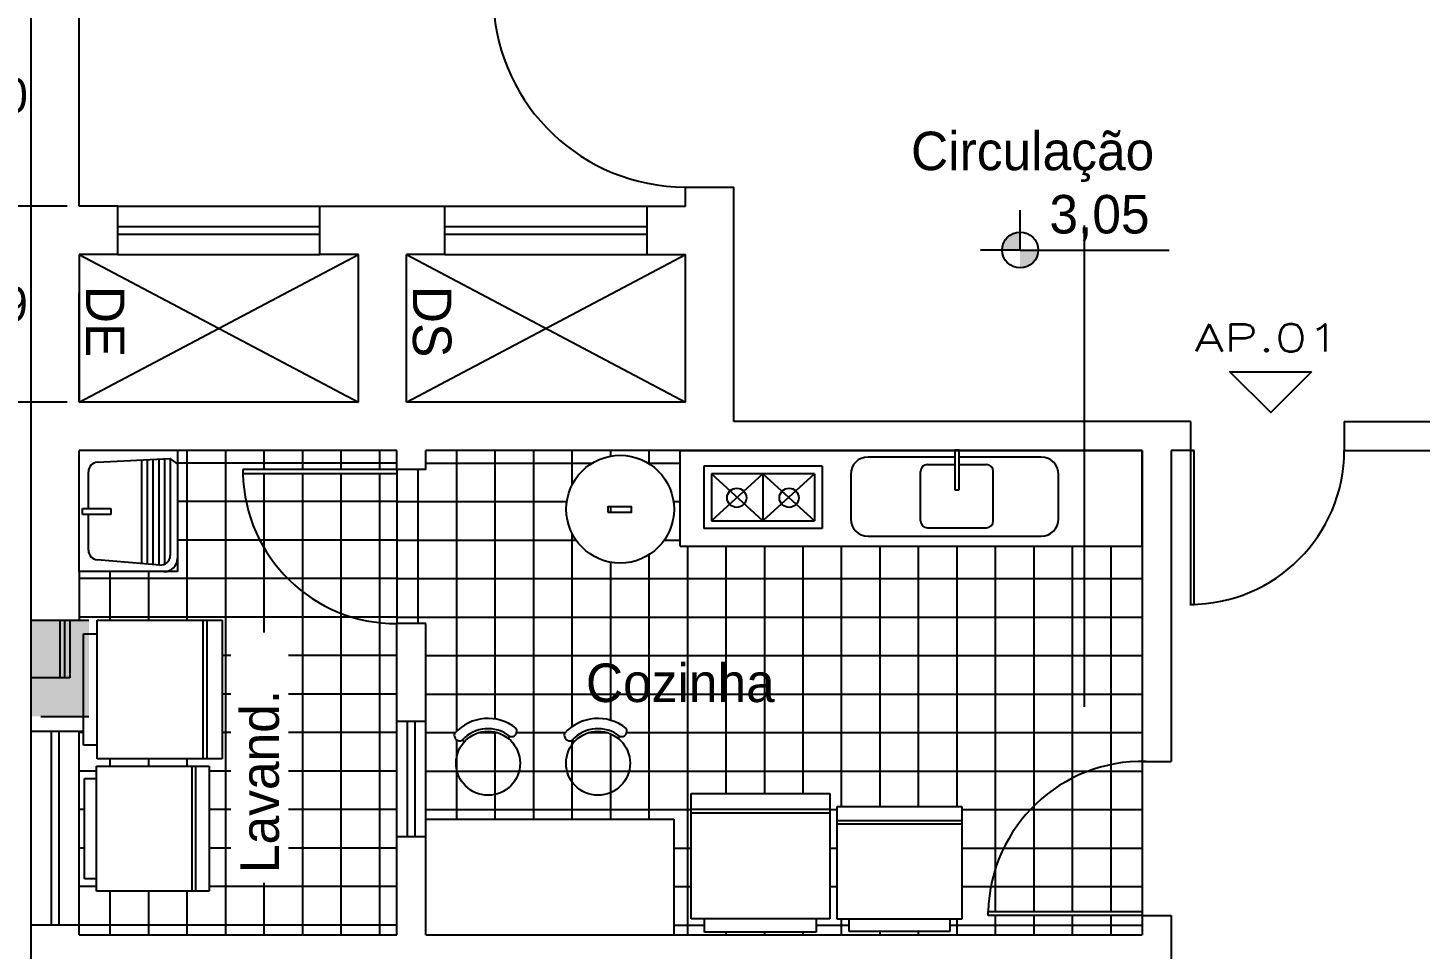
# Model space of a CAD drawing. Header units: millimetres. Extents: x 935 to 1399, y 512 to 900.
# Drawn here: x 1146.1 to 1153.33, y 845.16 to 849.95 of the extents above; entities that cross this region are included whole.
import ezdxf

# ---------------------------------------------------------------- set-up
doc = ezdxf.new("R2010")
doc.units = ezdxf.units.MM
doc.linetypes.add('ACAD_ISO02W100', pattern=[15, 12, -3])
for name, color, linetype in [('COTAS', 6, 'Continuous'), ('MOBILIARIO', 4, 'Continuous'), ('MOBÍLIA', 1, 'Continuous'), ('PENA-01', 1, 'Continuous'), ('projeçao', 7, 'ACAD_ISO02W100'), ('UNIDADE', 3, 'Continuous')]:
    doc.layers.add(name, color=color, linetype=linetype)
doc.styles.add('REGUA80', font='simplex.shx', dxfattribs={"width": 1.4, "height": 20})
doc.dimstyles.get("Standard").update_dxf_attribs({"dimtxt": 0.18, "dimasz": 0.18, "dimexe": 0.18, "dimexo": 0.0625, "dimgap": 0.09, "dimtad": 0, "dimtih": 1, "dimtoh": 1, "dimdec": 4, "dimzin": 0, "dimdsep": 46, "dimtxsty": 'Standard', "dimcen": 0.09, "dimadec": 0, "dimazin": 0, "dimtfac": 1, "dimtdec": 4, "dimtofl": 0, "dimtmove": 0, "dimatfit": 3, "dimfxl": 0, "dimtolj": 1, "dimtzin": 0, "dimarcsym": 0})

# ---------------------------------------------------------------- blocks, each defined once
blk = doc.blocks.new('*D83')
at = {"color": 0, "lineweight": -2, "transparency": 16777216}
for p, q in [((1146.0539, 850.1719), (1145.551, 850.1719)), ((1145.731, 849.9919), (1145.731, 849.7769)), ((1145.731, 849.2019), (1145.731, 849.4169)), ((1146.3039, 849.0219), (1145.551, 849.0219))]:
    blk.add_line(p, q, dxfattribs=at)
at = {"color": 0, "transparency": 16777216}
for points in [[(1145.701, 849.9919), (1145.761, 849.9919), (1145.731, 850.1719)], [(1145.701, 849.2019), (1145.761, 849.2019), (1145.731, 849.0219)]]:
    blk.add_solid(points, dxfattribs=at)
at = {"layer": 'Defpoints', "color": 0, "transparency": 16777216}
for p in [(1146.1164, 850.1719), (1145.731, 849.0219), (1146.3664, 849.0219)]:
    blk.add_point(p, dxfattribs=at)
at = {"color": 0, "transparency": 16777216, "insert": (1145.731, 849.5969), "char_height": 0.18, "attachment_point": 5}
blk.add_mtext('\\A1;1.1500', dxfattribs=at)
blk = doc.blocks.new('*D84')
at = {"color": 0, "lineweight": -2, "transparency": 16777216}
for p, q in [((1146.3039, 849.0219), (1145.551, 849.0219)), ((1145.731, 848.8419), (1145.731, 848.6929)), ((1145.731, 848.184), (1145.731, 848.3329)), ((1146.3039, 848.004), (1145.551, 848.004))]:
    blk.add_line(p, q, dxfattribs=at)
at = {"color": 0, "transparency": 16777216}
for points in [[(1145.701, 848.8419), (1145.761, 848.8419), (1145.731, 849.0219)], [(1145.701, 848.184), (1145.761, 848.184), (1145.731, 848.004)]]:
    blk.add_solid(points, dxfattribs=at)
at = {"layer": 'Defpoints', "color": 0, "transparency": 16777216}
for p in [(1146.3664, 849.0219), (1145.731, 848.004), (1146.3664, 848.004)]:
    blk.add_point(p, dxfattribs=at)
at = {"color": 0, "transparency": 16777216, "insert": (1145.731, 848.5129), "char_height": 0.18, "attachment_point": 5}
blk.add_mtext('\\A1;1.0179', dxfattribs=at)

msp = doc.modelspace()

# ---------------------------------------------------------------- hatches: boundary and pattern name
h = msp.add_hatch(color=7)
h.paths.add_polyline_path([(1151.25488, 848.888, 0.4142136), (1151.16156, 848.79468), (1151.25488, 848.79468)])
h.paths.add_polyline_path([(1151.25488, 848.79468), (1151.25488, 848.70136, 0.4142136), (1151.3482, 848.79468)])
h = msp.add_hatch()
h.set_pattern_fill('ANSI37', color=254, scale=1.6, angle=45, style=0)
h.set_pattern_definition([(90, (1644.52725, 526.6878), (-0.2, 3e-17), []), (180, (1644.52725, 526.6878), (-3e-17, -0.2), [])])
h.paths.add_polyline_path([(1149.48909, 847.2557), (1149.48909, 847.75398), (1148.16641, 847.75398), (1148.16641, 847.65398), (1148.01641, 847.65398), (1148.01641, 846.85398), (1148.16641, 846.85398), (1148.16641, 845.83793), (1149.4557, 845.83793), (1149.4557, 845.23793), (1151.88909, 845.23793), (1151.88909, 845.33793), (1151.08909, 845.33793), (1151.08909, 845.35793, -0.4069116), (1151.88909, 846.13818), (1151.88909, 847.2557)])
h.paths.add_polyline_path([(1150.95212, 845.90319), (1150.95212, 845.31819), (1150.88912, 845.31819), (1150.88912, 845.25519), (1150.36712, 845.25519), (1150.36712, 845.31819), (1150.30412, 845.31819), (1150.30412, 845.90319)], flags=16)
h.paths.add_polyline_path([(1150.26529, 845.97076), (1150.26529, 845.32076), (1150.19529, 845.32076), (1150.19529, 845.25076), (1149.61529, 845.25076), (1149.61529, 845.32076), (1149.54529, 845.32076), (1149.54529, 845.97076)], flags=16)
h.paths.add_polyline_path([(1148.89664, 847.44835, -1), (1149.45664, 847.44835, -1)], flags=16)
h.paths.add_polyline_path([(1148.88771, 846.28355, 0.6762738), (1148.92729, 846.24799), (1148.93723, 846.23916, -0.4012436), (1149.1663, 846.2578), (1149.17468, 846.26813, 0.6762518), (1149.20821, 846.30943, 0.4008725)], flags=16)
h.paths.add_polyline_path([(1149.23603, 847.43365), (1149.11307, 847.43365), (1149.11307, 847.46096), (1149.23603, 847.46096)], flags=0)
h.paths.add_polyline_path([(1148.3164, 846.28355, 0.6762738), (1148.35597, 846.24799), (1148.36592, 846.23916, -0.4012436), (1148.59498, 846.2578), (1148.60337, 846.26813, 0.6762518), (1148.6369, 846.30943, 0.4008725)], flags=16)
h.paths.add_polyline_path([(1151.08909, 845.35793), (1151.88909, 845.35793), (1151.88909, 846.13818, 0.4069116)], flags=16)
h.paths.add_polyline_path([(1148.94857, 846.69652), (1150.24857, 846.69652), (1150.24857, 846.39652), (1148.94857, 846.39652)], flags=24)
msp.add_hatch(color=256).paths.add_polyline_path([(1146.11641, 846.87187), (1146.11641, 846.37187), (1146.41641, 846.37187), (1146.41641, 846.87187)])

# ---------------------------------------------------------------- linework, layer by layer
at = {"color": 6}
for p, q in [((1146.11641, 848.52187), (1146.11641, 862.87187)), ((1146.11641, 848.52187), (1146.11641, 857.87187)), ((1146.36641, 849.02187), (1146.36641, 850.17187)), ((1149.51346, 849.12176), (1149.76641, 849.12176)), ((1149.51641, 849.02187), (1149.51641, 849.12187)), ((1149.76641, 849.02187), (1149.76641, 849.12187)), ((1146.56641, 849.02187), (1146.36641, 849.02187)), ((1146.56641, 848.77187), (1146.56641, 849.02187)), ((1147.61641, 849.02187), (1148.26641, 849.02187)), ((1147.61641, 848.77187), (1147.61641, 849.02187)), ((1148.26641, 848.77187), (1148.26641, 849.02187)), ((1149.31641, 848.77187), (1149.31641, 849.02187)), ((1149.31641, 849.02187), (1149.51641, 849.02187)), ((1149.76641, 847.90398), (1149.76641, 849.02187)), ((1151.58786, 848.92187), (1151.58786, 846.42187)), ((1146.36641, 848.77187), (1146.36641, 848.00398)), ((1146.56641, 848.77187), (1146.36641, 848.77187)), ((1146.56641, 848.77187), (1146.36641, 848.77187)), ((1147.81641, 848.77187), (1147.61641, 848.77187)), ((1147.81641, 848.17187), (1147.81641, 848.77187)), ((1147.81641, 848.02187), (1147.81641, 848.77187)), ((1147.81641, 848.02187), (1147.81641, 848.77187)), ((1147.81641, 848.00398), (1147.81641, 848.77187)), ((1148.06641, 848.00398), (1148.06641, 848.77187)), ((1148.26641, 848.77187), (1148.06641, 848.77187)), ((1149.31641, 848.77187), (1149.51641, 848.77187)), ((1149.51641, 848.00398), (1149.51641, 848.77187)), ((1146.36641, 848.00398), (1146.36641, 848.57187)), ((1146.11641, 838.67187), (1146.11641, 848.52187)), ((1146.36641, 848.00398), (1146.36641, 848.52187)), ((1146.36641, 848.00398), (1146.36641, 848.27187)), ((1147.81641, 848.00398), (1146.36641, 848.00398)), ((1147.81641, 848.00398), (1146.36641, 848.00398)), ((1147.81641, 848.00398), (1147.81641, 848.05398)), ((1149.51641, 848.00398), (1148.06641, 848.00398)), ((1149.51641, 848.00398), (1148.06641, 848.00398)), ((1152.13909, 847.90398), (1149.76641, 847.90398)), ((1152.13909, 847.90398), (1152.13909, 846.95398)), ((1152.93909, 847.90398), (1153.74141, 847.90398)), ((1152.93909, 847.90398), (1152.93909, 847.75398)), ((1148.01641, 847.75398), (1146.36641, 847.75398)), ((1148.01641, 847.65398), (1148.01641, 847.75398)), ((1151.88909, 847.75398), (1148.16641, 847.75398)), ((1148.16641, 847.65398), (1148.16641, 847.75398)), ((1151.88909, 847.75398), (1151.51543, 847.75398)), ((1151.88909, 847.75398), (1151.88909, 846.13793)), ((1152.13909, 847.75398), (1152.03909, 847.75398)), ((1152.03909, 847.75398), (1152.03909, 846.13793)), ((1152.15909, 847.75398), (1152.13909, 847.75398)), ((1152.13909, 847.75398), (1152.15909, 847.75398)), ((1152.93909, 847.75398), (1153.74141, 847.75398)), ((1148.16641, 847.65398), (1148.01641, 847.65398)), ((1146.36641, 847.12398), (1146.36641, 846.87187)), ((1148.01641, 845.23793), (1148.01641, 846.85398)), ((1148.16641, 846.85398), (1148.01641, 846.85398)), ((1148.16641, 845.23793), (1148.16641, 846.85398)), ((1148.16641, 846.34598), (1148.01641, 846.34598)), ((1146.11641, 846.29587), (1146.38891, 846.29587)), ((1146.36641, 845.23793), (1146.36641, 846.29587)), ((1151.88909, 846.13793), (1152.03909, 846.13793)), ((1148.16641, 845.74598), (1148.01641, 845.74598)), ((1151.88909, 845.35793), (1151.88909, 845.23793)), ((1151.88909, 845.33793), (1152.03909, 845.33793)), ((1152.03909, 845.33793), (1152.03909, 845.08793)), ((1146.36641, 845.28793), (1146.11641, 845.28793)), ((1146.36641, 845.23793), (1148.01641, 845.23793)), ((1148.16641, 845.23793), (1151.88909, 845.23793)), ((1151.51543, 845.23793), (1151.88909, 845.23793))]:
    msp.add_line(p, q, dxfattribs=at)
at = {"color": 1}
for p, q in [((1146.56641, 849.02187), (1147.61641, 849.02187)), ((1148.26641, 849.02187), (1149.31641, 849.02187)), ((1146.36641, 848.00398), (1147.81641, 848.77187)), ((1146.36641, 848.77187), (1147.81641, 848.00398)), ((1146.56641, 848.77187), (1147.61641, 848.77187)), ((1148.06641, 848.00398), (1149.51641, 848.77187)), ((1148.06641, 848.77187), (1149.51641, 848.00398)), ((1148.26641, 848.77187), (1149.31641, 848.77187)), ((1146.87641, 847.75398), (1146.36641, 847.75398)), ((1149.48909, 847.75398), (1151.88909, 847.75398)), ((1151.88909, 847.2557), (1151.88909, 847.75398)), ((1152.13909, 847.75398), (1152.13909, 846.95398)), ((1152.15909, 846.95398), (1152.15909, 847.75398)), ((1148.01641, 847.65398), (1147.21641, 847.65398)), ((1147.21641, 847.65398), (1147.21641, 847.65398)), ((1147.21641, 847.65398), (1147.21641, 847.63398)), ((1147.21641, 847.63398), (1148.01641, 847.63398)), ((1148.01641, 847.65398), (1148.01641, 847.63398)), ((1152.13909, 846.95398), (1152.15909, 846.95398)), ((1148.16641, 845.83793), (1149.4557, 845.83793)), ((1149.4557, 845.83793), (1149.4557, 845.23793)), ((1151.08909, 845.33793), (1151.08909, 845.35793)), ((1151.08909, 845.35793), (1151.88909, 845.35793)), ((1151.88909, 845.33793), (1151.08909, 845.33793)), ((1151.88909, 845.35793), (1151.88909, 845.33793))]:
    msp.add_line(p, q, dxfattribs=at)
at = {"color": 7}
for q in [(1151.25488, 849.00107), (1151.04849, 848.79468), (1151.56446, 848.79468)]:
    msp.add_line((1151.25488, 848.79468), q, dxfattribs=at)
at = {"color": 3}
for p, q in [((1146.56641, 848.91687), (1147.61641, 848.91687)), ((1146.56641, 848.87687), (1147.61641, 848.87687)), ((1148.26641, 848.91687), (1149.31641, 848.91687)), ((1148.26641, 848.87687), (1149.31641, 848.87687)), ((1148.07141, 845.74598), (1148.07141, 846.34598)), ((1148.11141, 845.74598), (1148.11141, 846.34598)), ((1146.22141, 845.28793), (1146.22141, 846.29587)), ((1146.26141, 845.28793), (1146.26141, 846.29587)), ((1146.38891, 846.2878), (1146.36641, 846.2878))]:
    msp.add_line(p, q, dxfattribs=at)
at = {"color": 254}
for p, q in [((1146.92725, 846.87175), (1146.92725, 847.75398)), ((1147.12725, 845.23793), (1147.12725, 847.75398)), ((1147.32725, 847.65398), (1147.32725, 847.75398)), ((1147.52725, 847.65398), (1147.52725, 847.75398)), ((1147.72725, 847.65398), (1147.72725, 847.75398)), ((1147.92725, 847.65398), (1147.92725, 847.75398)), ((1148.01641, 847.6878), (1146.87641, 847.6878)), ((1147.32725, 846.80807), (1147.32725, 847.63398)), ((1147.52725, 845.23793), (1147.52725, 847.63398)), ((1147.72725, 845.23793), (1147.72725, 847.63398)), ((1147.92725, 845.23793), (1147.92725, 847.63398)), ((1148.01641, 847.65398), (1148.01641, 846.85398)), ((1148.01641, 847.4878), (1146.87641, 847.4878)), ((1148.01641, 847.2878), (1146.87641, 847.2878)), ((1146.52725, 846.87175), (1146.52725, 847.12398)), ((1146.72725, 846.87175), (1146.72725, 847.12398)), ((1148.01641, 847.0878), (1146.36641, 847.0878)), ((1148.01641, 846.8878), (1146.36641, 846.8878)), ((1147.15365, 846.6878), (1147.10891, 846.6878)), ((1148.01641, 846.6878), (1147.45365, 846.6878)), ((1147.15365, 846.4878), (1147.10891, 846.4878)), ((1148.01641, 846.4878), (1147.45365, 846.4878)), ((1147.15365, 846.2878), (1147.10891, 846.2878)), ((1148.01641, 846.2878), (1147.45365, 846.2878)), ((1146.52725, 846.11291), (1146.52725, 846.15175)), ((1146.72725, 846.11291), (1146.72725, 846.15175)), ((1146.92725, 846.11291), (1146.92725, 846.15175)), ((1151.88909, 846.13793), (1151.88909, 845.33793)), ((1146.45634, 846.0878), (1146.36641, 846.0878)), ((1147.15365, 846.0878), (1147.04134, 846.0878)), ((1148.01641, 846.0878), (1147.45365, 846.0878)), ((1146.39334, 845.8878), (1146.36641, 845.8878)), ((1147.15365, 845.8878), (1147.04134, 845.8878)), ((1148.01641, 845.8878), (1147.45365, 845.8878)), ((1146.39334, 845.6878), (1146.36641, 845.6878)), ((1147.15365, 845.6878), (1147.04134, 845.6878)), ((1148.01641, 845.6878), (1147.45365, 845.6878)), ((1146.45634, 845.4878), (1146.36641, 845.4878)), ((1146.52725, 845.23793), (1146.52725, 845.46491)), ((1146.72725, 845.23793), (1146.72725, 845.46491)), ((1146.92725, 845.23793), (1146.92725, 845.46491)), ((1148.01641, 845.4878), (1147.04134, 845.4878)), ((1147.32725, 845.23793), (1147.32725, 845.50807)), ((1148.01641, 845.2878), (1146.36641, 845.2878))]:
    msp.add_line(p, q, dxfattribs=at)
for p, q in [((1146.11641, 846.57187), (1146.11641, 846.87187)), ((1146.11641, 846.87187), (1146.31641, 846.87187)), ((1146.11641, 846.37187), (1146.11641, 846.87187)), ((1146.11641, 846.87187), (1146.41641, 846.87187)), ((1146.16641, 846.87187), (1146.41641, 846.87187)), ((1146.26641, 846.57187), (1146.26641, 846.87187)), ((1146.29141, 846.57187), (1146.29141, 846.87187)), ((1146.31641, 846.87187), (1146.31641, 846.57187)), ((1146.31641, 846.57187), (1146.11641, 846.57187)), ((1146.16641, 846.37187), (1146.41641, 846.37187))]:
    msp.add_line(p, q)
at = {"color": 1}
msp.add_lwpolyline([(1149.11307, 847.43365), (1149.23603, 847.43365), (1149.23603, 847.46096), (1149.11307, 847.46096)], close=True, dxfattribs=at)
msp.add_lwpolyline([(1146.82372, 847.12398), (1146.36641, 847.12398)], dxfattribs=at)
msp.add_lwpolyline([(1146.82372, 847.12398), (1146.36641, 847.12398)], dxfattribs=at)
at = {"color": 7}
msp.add_circle((1151.25488, 848.79468), 0.09332, dxfattribs=at)
at = {"color": 1}
msp.add_circle((1149.17664, 847.44835), 0.28, dxfattribs=at)
for centre, radius, start, end in [((1149.51652, 850.12187), 1.00011, 182.865677, 269.824609), ((1152.13687, 847.7562), 0.80222, 270, 359.841519), ((1148.01423, 847.65204), 0.79807, 181.436013, 270.15672), ((1151.88909, 845.33793), 0.80025, 88.567904, 178.567904)]:
    msp.add_arc(centre, radius, start, end, dxfattribs=at)
at = {"layer": 'COTAS', "color": 7}
msp.add_line((1151.56446, 848.79468), (1152.02916, 848.79468), dxfattribs=at)
at = {"layer": 'MOBILIARIO', "color": 7}
for p, q in [((1146.45891, 846.15175), (1146.45891, 846.87175)), ((1146.45891, 846.87175), (1147.10891, 846.87175)), ((1147.00891, 846.87175), (1147.00891, 846.15175)), ((1147.02891, 846.87175), (1147.02891, 846.15175)), ((1147.10891, 846.87175), (1147.10891, 846.15175)), ((1146.38891, 846.22175), (1146.38891, 846.80175)), ((1146.38891, 846.80175), (1146.45891, 846.80175)), ((1146.45891, 846.22175), (1146.38891, 846.22175)), ((1146.45634, 845.46491), (1146.45634, 846.11291)), ((1146.45634, 846.11291), (1147.04134, 846.11291)), ((1147.10891, 846.15175), (1146.45891, 846.15175)), ((1146.95134, 846.11291), (1146.95134, 845.46491)), ((1146.96934, 846.11291), (1146.96934, 845.46491)), ((1147.04134, 846.11291), (1147.04134, 845.46491)), ((1146.39334, 845.52791), (1146.39334, 846.04991)), ((1146.39334, 846.04991), (1146.45634, 846.04991)), ((1149.54529, 845.97076), (1150.26529, 845.97076)), ((1149.54529, 845.32076), (1149.54529, 845.97076)), ((1150.26529, 845.97076), (1150.26529, 845.32076)), ((1149.54529, 845.89076), (1150.26529, 845.89076)), ((1150.30412, 845.90319), (1150.95212, 845.90319)), ((1150.30412, 845.31819), (1150.30412, 845.90319)), ((1150.95212, 845.90319), (1150.95212, 845.31819)), ((1149.54529, 845.87076), (1150.26529, 845.87076)), ((1150.30412, 845.83119), (1150.95212, 845.83119)), ((1150.30412, 845.81319), (1150.95212, 845.81319)), ((1146.45634, 845.52791), (1146.39334, 845.52791)), ((1147.04134, 845.46491), (1146.45634, 845.46491)), ((1150.26529, 845.32076), (1149.54529, 845.32076)), ((1149.61529, 845.25076), (1149.61529, 845.32076)), ((1150.19529, 845.32076), (1150.19529, 845.25076)), ((1150.95212, 845.31819), (1150.30412, 845.31819)), ((1150.36712, 845.25519), (1150.36712, 845.31819)), ((1150.88912, 845.31819), (1150.88912, 845.25519)), ((1150.19529, 845.25076), (1149.61529, 845.25076)), ((1150.88912, 845.25519), (1150.36712, 845.25519))]:
    msp.add_line(p, q, dxfattribs=at)
at = {"layer": 'MOBÍLIA'}
for p, q in [((1146.36641, 847.12398), (1146.36641, 847.75398)), ((1146.36641, 847.12398), (1146.36641, 847.75398)), ((1146.68919, 847.70404), (1146.68919, 847.16627)), ((1146.68919, 847.70404), (1146.68919, 847.16627)), ((1146.71919, 847.70557), (1146.71919, 847.16381)), ((1146.71919, 847.70557), (1146.71919, 847.16381)), ((1146.74919, 847.7071), (1146.74919, 847.16135)), ((1146.74919, 847.7071), (1146.74919, 847.16135)), ((1146.77919, 847.70863), (1146.77919, 847.1589)), ((1146.77919, 847.70863), (1146.77919, 847.1589)), ((1146.80919, 847.71016), (1146.80919, 847.16242)), ((1146.80919, 847.71016), (1146.80919, 847.16242)), ((1146.83919, 847.71169), (1146.83919, 847.20824)), ((1146.83919, 847.71169), (1146.83919, 847.20824)), ((1146.87641, 847.75398), (1146.87641, 847.12398)), ((1146.87641, 847.75398), (1146.87641, 847.12398)), ((1150.91464, 847.7194), (1150.46432, 847.7194)), ((1150.91464, 847.75511), (1150.91464, 847.54981)), ((1150.93778, 847.75511), (1150.91464, 847.75511)), ((1150.93778, 847.54981), (1150.93778, 847.75511)), ((1151.36453, 847.7194), (1150.93778, 847.7194)), ((1146.4136, 847.45194), (1146.4136, 847.64248)), ((1146.4136, 847.45194), (1146.4136, 847.64248)), ((1150.22564, 847.67242), (1149.61092, 847.67242)), ((1149.61092, 847.67242), (1149.61092, 847.34848)), ((1149.91828, 847.38848), (1149.65092, 847.63242)), ((1149.91828, 847.63242), (1149.65092, 847.38848)), ((1150.18564, 847.63242), (1149.65092, 847.63242)), ((1149.65092, 847.63242), (1149.65092, 847.38848)), ((1149.91828, 847.63242), (1149.91828, 847.38848)), ((1150.18564, 847.63242), (1149.91828, 847.38848)), ((1149.91828, 847.63242), (1150.18564, 847.38848)), ((1150.18564, 847.63242), (1150.18564, 847.38848)), ((1150.22564, 847.67242), (1150.22564, 847.34848)), ((1150.37432, 847.6294), (1150.37432, 847.3978)), ((1150.73722, 847.38744), (1150.73722, 847.64388)), ((1150.77322, 847.67988), (1150.91464, 847.67988)), ((1150.93778, 847.67988), (1151.07922, 847.67988)), ((1151.11522, 847.38744), (1151.11522, 847.64388)), ((1151.45453, 847.3978), (1151.45453, 847.6294)), ((1150.91464, 847.54981), (1150.93778, 847.54981)), ((1146.38332, 847.42107), (1146.38332, 847.45194)), ((1146.38332, 847.45194), (1146.53099, 847.45194)), ((1146.38332, 847.42107), (1146.38332, 847.45194)), ((1146.38332, 847.45194), (1146.53099, 847.45194)), ((1146.53099, 847.42107), (1146.38332, 847.42107)), ((1146.53099, 847.42107), (1146.38332, 847.42107)), ((1146.4136, 847.23548), (1146.4136, 847.42107)), ((1146.4136, 847.23548), (1146.4136, 847.42107)), ((1146.53099, 847.45194), (1146.53099, 847.42107)), ((1146.53099, 847.45194), (1146.53099, 847.42107)), ((1149.91828, 847.41009), (1149.91828, 847.38848)), ((1150.22564, 847.34848), (1149.61092, 847.34848)), ((1149.65092, 847.38848), (1150.18564, 847.38848)), ((1150.77322, 847.35144), (1151.07922, 847.35144)), ((1150.46432, 847.3078), (1151.36453, 847.3078)), ((1146.87641, 847.12398), (1146.36641, 847.12398)), ((1146.87641, 847.12398), (1146.36641, 847.12398)), ((1146.78511, 847.15841), (1146.45952, 847.18564)), ((1146.78511, 847.15841), (1146.45952, 847.18564)), ((1148.60337, 846.26813), (1148.59498, 846.2578)), ((1149.17468, 846.26813), (1149.1663, 846.2578)), ((1148.35597, 846.24799), (1148.36592, 846.23916)), ((1148.92729, 846.24799), (1148.93723, 846.23916))]:
    msp.add_line(p, q, dxfattribs=at)
for centre, radius in [((1149.78235, 847.50774), 0.05), ((1150.05422, 847.50774), 0.05), ((1148.4902, 846.12873), 0.16625), ((1149.06151, 846.12873), 0.16625)]:
    msp.add_circle(centre, radius, dxfattribs=at)
for centre, radius, start, end in [((1150.46432, 847.6294), 0.09, 90, 180), ((1151.36453, 847.6294), 0.09, 360, 90), ((1146.4636, 847.64248), 0.05, 94.683954, 180), ((1146.4636, 847.64248), 0.05, 94.683954, 180), ((1150.77322, 847.64388), 0.036, 90, 180), ((1151.07922, 847.64388), 0.036, 360, 90), ((1150.46432, 847.3978), 0.09, 180, 270), ((1150.77322, 847.38744), 0.036, 180, 270), ((1151.07922, 847.38744), 0.036, 270, 360), ((1151.36453, 847.3978), 0.09, 270, 360), ((1146.4636, 847.23548), 0.05, 180, 265.316046), ((1146.4636, 847.23548), 0.05, 180, 265.316046), ((1146.78919, 847.20824), 0.05, 265.316046, 0), ((1146.78919, 847.20824), 0.05, 265.316046, 0), ((1146.80641, 847.19398), 0.07, 270, 0), ((1146.80641, 847.19398), 0.07, 270, 0), ((1148.4902, 846.12873), 0.23275, 50.928616, 138.379849), ((1149.06151, 846.12873), 0.23275, 50.928616, 138.379849), ((1148.34332, 846.27371), 0.02866, 159.923841, 296.198225), ((1148.4902, 846.12873), 0.17955, 50.928616, 138.379849), ((1148.61185, 846.29551), 0.02866, 252.791425, 29.065808), ((1148.91463, 846.27371), 0.02866, 159.923841, 296.198225), ((1149.06151, 846.12873), 0.17955, 50.928616, 138.379849), ((1149.18316, 846.29551), 0.02866, 252.791425, 29.065808)]:
    msp.add_arc(centre, radius, start, end, dxfattribs=at)
at = {"layer": 'PENA-01', "linetype": 'Continuous'}
msp.add_line((1149.48909, 847.2557), (1151.88909, 847.2557), dxfattribs=at)
at = {"layer": 'projeçao', "color": 1, "linetype": 'Continuous'}
for p, q in [((1146.45952, 847.69232), (1146.83919, 847.71169)), ((1146.45952, 847.69232), (1146.83919, 847.71169)), ((1146.87641, 847.68398), (1146.83919, 847.71169)), ((1146.87641, 847.68398), (1146.83919, 847.71169)), ((1149.48909, 847.75398), (1151.63662, 847.75398)), ((1149.48909, 847.2557), (1149.48909, 847.75398))]:
    msp.add_line(p, q, dxfattribs=at)
at = {"layer": 'UNIDADE', "linetype": 'Continuous'}
msp.add_lwpolyline([(1152.76921, 848.16216), (1152.55696, 847.94992), (1152.34471, 848.16216), (1152.76921, 848.16216)], dxfattribs=at)

# ---------------------------------------------------------------- texts
at = {"char_height": 0.2, "width": 3.8469, "attachment_point": 1}
for s, insert in [('Circulação', (1150.68779, 849.40946)), ('Cozinha', (1148.99857, 846.64652))]:
    msp.add_mtext(s, dxfattribs=dict(at, insert=insert))
for s, insert, rotation in [('DE', (1146.60119, 848.60859), 270), ('DS', (1148.29959, 848.60859), 270), ('Lavand.', (1147.20365, 845.55807), 90)]:
    msp.add_mtext(s, dxfattribs=dict(at, insert=insert, rotation=rotation))
at = {"layer": 'projeçao', "color": 7, "insert": (1151.40683, 849.08077), "char_height": 0.2, "width": 1.177, "attachment_point": 1}
msp.add_mtext('3,05', dxfattribs=at)
at = {"layer": 'UNIDADE', "linetype": 'Continuous', "style": 'REGUA80', "width": 1.4}
msp.add_text('AP.01', height=0.141499, dxfattribs=at).set_placement((1152.16067, 848.26725))

# ---------------------------------------------------------------- dimensions: what is measured, and where the dimension line sits
at = {"color": 7}
dim = msp.add_linear_dim(base=(1145.731, 849.02187), p1=(1146.11641, 850.17187), p2=(1146.36641, 849.02187), angle=90, dimstyle='Standard', override={"dimtmove": 1}, dxfattribs=at)
dim.commit()
dim.dimension.update_dxf_attribs({"geometry": '*D83', "text_midpoint": (1145.731, 849.59687)})
at = {"color": 254}
dim = msp.add_linear_dim(base=(1145.731, 848.00398), p1=(1146.36641, 849.02187), p2=(1146.36641, 848.00398), angle=90, dimstyle='Standard', override={"dimtmove": 1}, dxfattribs=at)
dim.commit()
dim.dimension.update_dxf_attribs({"geometry": '*D84', "text_midpoint": (1145.731, 848.51292)})

doc.saveas('drawing.dxf')
